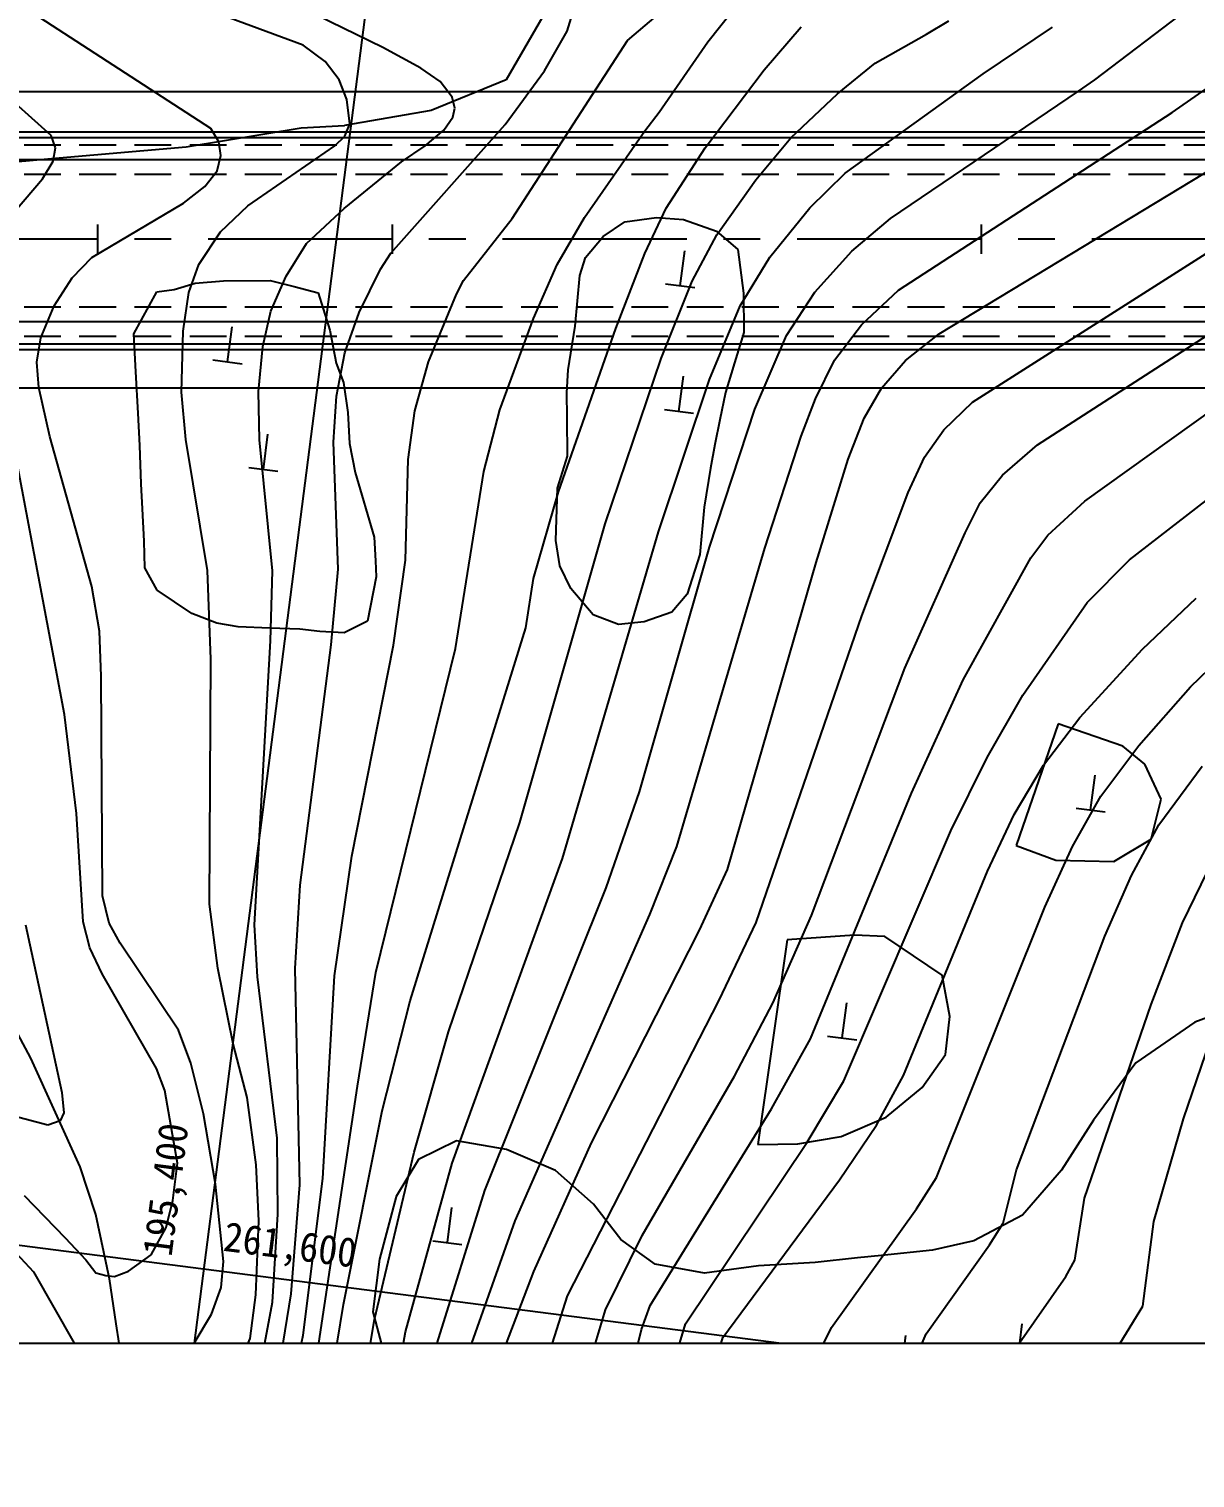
# Model space of a CAD drawing. Header units: millimetres. Extents: x 6886 to 7682, y 1103 to 1807.
# Drawn here: x 7348 to 7427.2, y 1390 to 1488.4 of the extents above; entities that cross this region are included whole.
import ezdxf
from ezdxf.xclip import XClip

# ---------------------------------------------------------------- set-up
doc = ezdxf.new("R2010")
doc.units = ezdxf.units.MM
doc.header["$LTSCALE"] = 10
doc.header["$MEASUREMENT"] = 0
doc.header["$XCLIPFRAME"] = 2
doc.linetypes.add('CENTER', pattern=[2, 1.25, -0.25, 0.25, -0.25])
doc.linetypes.add('HIDDEN', pattern=[0.375, 0.25, -0.125])
doc.layers.add('TX-PAPR', color=2, linetype='Continuous', plot=False)
doc.layers.add('TZ-BASE', color=253, linetype='Continuous')
doc.layers.add('TZ-CABL', color=4, linetype='Continuous')
doc.styles.add('HANA', font='GulimChe.ttf')
doc.linetypes.add('ZIGZAG', pattern='A,0.0001,-0.2,[131,ltypeshp.shx,S=0.2,R=0,X=-0.2,Y=0],-0.4,[131,ltypeshp.shx,S=0.2,R=180,X=0.2,Y=0],-0.2', length=0.8001)

# ---------------------------------------------------------------- blocks, each defined once
blk = doc.blocks.new('JD-GFJ6DDFJGD34XDGH')
at = {"layer": 'TZ-BASE'}
for p, q in [((373.571, -176.261), (418.709, 175)), ((393.953, 13.169, 150), (383.593, 17.012, 150)), ((387.684, 7.506, 149), (374.42, 16.12, 149)), ((410.724, 15.974, 150.131), (407.734, 10.812, 150.131)), ((411.875, 14.122, 152), (412.451, 15.968, 152)), ((421.439, 13.402, 154), (423.999, 16.629, 154)), ((399.366, 13.02, 151), (394.868, 15.218, 151)), ((415.972, 13.483, 153), (417.936, 15.15, 153)), ((436.291, 13.925, 156), (437.791, 14.817, 156)), ((447.707, 10.818, 158), (454.038, 15.62, 158)), ((376.854, 7.036, 148), (368.902, 14.153, 148)), ((410.344, 11.44, 152), (411.875, 14.122, 152)), ((425.267, 11.497, 155), (427.764, 14.413, 155)), ((432.8, 11.952, 156), (436.291, 13.925, 156)), ((440.138, 11.222, 157), (444.845, 14.392, 157)), ((395.439, 12.052, 150), (393.953, 13.169, 150)), ((401.952, 11.615, 151), (399.366, 13.02, 151)), ((408.149, 1.39, 153), (415.972, 13.483, 153)), ((418.132, 8.622, 154), (421.439, 13.402, 154)), ((396.408, 10.816, 150), (395.439, 12.052, 150)), ((430.23, 9.867, 156), (432.8, 11.952, 156)), ((403.249, 10.714, 151), (401.952, 11.615, 151)), ((407.671, 7.775, 152), (410.344, 11.44, 152)), ((421.249, 6.2, 155), (425.267, 11.497, 155)), ((430.761, 4.466, 157), (440.138, 11.222, 157)), ((452.957, 8.588, 159), (456.546, 11.088, 159)), ((700, 10), (80, 10)), ((396.925, 9.488, 150), (396.408, 10.816, 150)), ((407.734, 10.812, 150.131), (402.644, 8.736, 150.131)), ((404.072, 9.649, 151), (403.249, 10.714, 151)), ((427.074, 6.886, 156), (430.23, 9.867, 156)), ((433.83, 1.401, 158), (446.614, 10.043, 158)), ((446.614, 10.043, 158), (447.707, 10.818, 158)), ((397.131, 7.818, 150), (396.925, 9.488, 150)), ((404.257, 8.891, 151), (404.072, 9.649, 151)), ((404.123, 8.287, 151), (404.257, 8.891, 151)), ((402.644, 8.736, 150.131), (396.761, 7.705, 150.131)), ((403.501, 7.407, 151), (404.123, 8.287, 151)), ((417.156, 7.364, 154), (418.132, 8.622, 154)), ((434.376, -3.474, 159), (452.957, 8.588, 159)), ((80, 7.29), (700, 7.288)), ((377.129, 6.193, 148), (376.854, 7.036, 148)), ((386.012, 6.273, 150.131), (393.814, 7.548, 150.131)), ((388.237, 6.604, 149), (387.684, 7.506, 149)), ((393.814, 7.548, 150.131), (396.761, 7.705, 150.131)), ((396.107, 6.33, 150), (396.796, 6.983, 150)), ((396.796, 6.983, 150), (397.131, 7.818, 150)), ((399.899, -0.968, 152), (407.671, 7.775, 152)), ((402.233, 6.328, 151), (403.501, 7.407, 151)), ((413.068, 1.468, 154), (417.156, 7.364, 154)), ((80, 6.89), (700, 6.888)), ((376.861, 5.478, 150.131), (386.012, 6.273, 150.131)), ((376.973, 5.292, 148), (377.129, 6.193, 148)), ((388.367, 5.682, 149), (388.237, 6.604, 149)), ((390.205, 2.254, 150), (396.107, 6.33, 150)), ((400.625, 5.236, 151), (402.233, 6.328, 151)), ((418.604, 2.104, 155), (421.249, 6.2, 155)), ((424.699, 4.034, 156), (427.074, 6.886, 156)), ((437.152, -6.435, 160), (458.161, 6.291, 160)), ((371.012, 4.943, 150.131), (376.861, 5.478, 150.131)), ((376.266, 4.091, 148), (376.973, 5.292, 148)), ((388.113, 4.627, 149), (388.367, 5.682, 149)), ((396.747, 2.077, 151), (400.625, 5.236, 151)), ((372.787, 0.04, 148), (376.266, 4.091, 148)), ((387.288, 3.567, 149), (388.113, 4.627, 149)), ((422.051, 0.298, 156), (424.699, 4.034, 156)), ((428.367, 2.121, 157), (430.761, 4.466, 157)), ((385.834, 2.432, 149), (387.288, 3.567, 149)), ((439.417, -11.073, 161), (461.812, 3.194, 161)), ((379.602, -1.261, 149), (385.834, 2.432, 149)), ((388.347, 0.487, 150), (390.205, 2.254, 150)), ((394.184, -0.305, 151), (396.747, 2.077, 151)), ((417.146, -0.98, 155), (418.604, 2.104, 155)), ((425.641, -1.233, 157), (428.367, 2.121, 157)), ((380, 1), (380, -1)), ((400, 1), (400, -1)), ((404.85, -2.819, 153), (408.149, 1.39, 153)), ((411.214, -1.726, 154), (413.068, 1.468, 154)), ((414.324, 0.185, 154.717), (415.805, 1.162, 154.717)), ((415.805, 1.162, 154.717), (417.954, 1.458, 154.717)), ((417.954, 1.458, 154.717), (419.776, 1.319, 154.717)), ((419.776, 1.319, 154.717), (422.032, 0.538, 154.717)), ((431.207, -0.833, 158), (433.83, 1.401, 158)), ((440, 1), (440, -1)), ((386.864, -1.729, 150), (388.347, 0.487, 150)), ((413.134, -1.259, 154.717), (414.324, 0.185, 154.717)), ((420.361, -2.857, 156), (422.051, 0.298, 156)), ((422.032, 0.538, 154.717), (423.48, -0.718, 154.717)), ((443.827, -13.971, 162), (465.934, 0.322, 162)), ((392.801, -2.522, 151), (394.184, -0.305, 151)), ((399.208, -2.053, 152), (399.899, -0.968, 152)), ((415.179, -6.065, 155), (417.146, -0.98, 155)), ((419.562, -3.171, 154.7), (419.868, -0.791, 154.7)), ((423.48, -0.718, 154.717), (423.852, -3.68, 154.717)), ((428.694, -3.609, 158), (431.207, -0.833, 158)), ((378.27, -2.624, 149), (379.602, -1.261, 149)), ((386.189, -3.641, 150), (386.864, -1.729, 150)), ((409.6, -5.396, 154), (411.214, -1.726, 154)), ((412.748, -2.479, 154.717), (413.134, -1.259, 154.717)), ((423.638, -4.535, 157), (425.641, -1.233, 157)), ((377.052, -4.538, 149), (378.27, -2.624, 149)), ((386.614, -2.996, 148.547), (388.537, -2.829, 148.547)), ((388.537, -2.829, 148.547), (391.716, -2.813, 148.547)), ((391.716, -2.813, 148.547), (393.336, -3.211, 148.547)), ((391.755, -4.892, 151), (392.801, -2.522, 151)), ((397.752, -4.99, 152), (399.208, -2.053, 152)), ((404.372, -3.741, 153), (404.85, -2.819, 153)), ((412.428, -5.909, 154.717), (412.748, -2.479, 154.717)), ((418.26, -8.108, 156), (420.361, -2.857, 156)), ((382.447, -6.428, 148.547), (384.029, -3.581, 148.547)), ((384.029, -3.581, 148.547), (385.187, -3.421, 148.547)), ((385.187, -3.421, 148.547), (386.614, -2.996, 148.547)), ((385.806, -6.25, 150), (386.189, -3.641, 150)), ((393.336, -3.211, 148.547), (394.975, -3.658, 148.547)), ((394.975, -3.658, 148.547), (395.757, -6.182, 148.547)), ((402.465, -8.342, 153), (404.372, -3.741, 153)), ((418.571, -3.044, 154.7), (420.554, -3.299, 154.7)), ((423.852, -3.68, 154.717), (423.874, -6.343, 154.717)), ((426.771, -6.54, 158), (428.694, -3.609, 158)), ((431.872, -5.828, 159), (434.376, -3.474, 159)), ((376.136, -6.711, 149), (377.052, -4.538, 149)), ((391.208, -7.294, 151), (391.755, -4.892, 151)), ((421.555, -9.529, 157), (423.638, -4.535, 157)), ((377.739, -32.307, 148), (372.723, -5.661, 148)), ((396.777, -7.726, 152), (397.752, -4.99, 152)), ((407.313, -11.59, 154), (409.6, -5.396, 154)), ((430.047, -8.235, 159), (431.872, -5.828, 159)), ((375.869, -8.363, 149), (376.136, -6.711, 149)), ((382.583, -9.019, 148.547), (382.447, -6.428, 148.547)), ((385.703, -10.392, 150), (385.806, -6.25, 150)), ((388.825, -8.343, 151.491), (389.131, -5.962, 151.491)), ((395.757, -6.182, 148.547), (396.19, -8.44, 148.547)), ((411.299, -17.172, 155), (415.179, -6.065, 155)), ((411.951, -8.882, 154.717), (412.428, -5.909, 154.717)), ((423.874, -6.343, 154.717), (423.25, -8.408, 154.717)), ((424.636, -11.544, 158), (426.771, -6.54, 158)), ((434.847, -8.252, 160), (437.152, -6.435, 160)), ((80, -7.11), (700, -7.112)), ((80, -7.51), (700, -7.512)), ((390.925, -10.351, 151), (391.208, -7.294, 151)), ((396.212, -10.667, 152), (396.777, -7.726, 152)), ((375.996, -10.076, 149), (375.869, -8.363, 149)), ((387.833, -8.215, 151.491), (389.816, -8.47, 151.491)), ((396.19, -8.44, 148.547), (396.692, -9.747, 148.547)), ((401.545, -11.67, 153), (402.465, -8.342, 153)), ((414.457, -19.345, 156), (418.26, -8.108, 156)), ((423.25, -8.408, 154.717), (422.639, -10.421, 154.717)), ((428.738, -10.854, 159), (430.047, -8.235, 159)), ((433.224, -10.122, 160), (434.847, -8.252, 160)), ((382.745, -11.825, 148.547), (382.583, -9.019, 148.547)), ((396.692, -9.747, 148.547), (396.998, -11.779, 148.547)), ((411.85, -10.453, 154.717), (411.951, -8.882, 154.717)), ((418.078, -19.881, 157), (421.555, -9.529, 157)), ((419.475, -11.703, 155.233), (419.781, -9.322, 155.233)), ((80, -10.11), (700, -10.112)), ((376.753, -13.407, 149), (375.996, -10.076, 149)), ((385.984, -13.606, 150), (385.703, -10.392, 150)), ((390.985, -13.636, 151), (390.925, -10.351, 151)), ((396.007, -13.8, 152), (396.212, -10.667, 152)), ((411.888, -12.132, 154.717), (411.85, -10.453, 154.717)), ((422.639, -10.421, 154.717), (422.253, -12.273, 154.717)), ((432.054, -12.161, 160), (433.224, -10.122, 160)), ((396.998, -11.779, 148.547), (397.108, -13.888, 148.547)), ((401.093, -14.97, 153), (401.545, -11.67, 153)), ((406.232, -15.786, 154), (407.313, -11.59, 154)), ((418.484, -11.575, 155.233), (420.467, -11.83, 155.233)), ((421.547, -20.93, 158), (424.636, -11.544, 158)), ((427.782, -13.382, 159), (428.738, -10.854, 159)), ((437.455, -12.948, 161), (439.417, -11.073, 161)), ((447.027, -17.795, 163), (455.829, -11.52, 163)), ((382.86, -14.017, 148.547), (382.745, -11.825, 148.547)), ((411.908, -14.746, 154.717), (411.888, -12.132, 154.717)), ((422.253, -12.273, 154.717), (421.908, -13.956, 154.717)), ((430.968, -14.954, 160), (432.054, -12.161, 160)), ((379.608, -23.601, 149), (376.753, -13.407, 149)), ((387.464, -22.524, 150), (385.984, -13.606, 150)), ((391.871, -22.53, 151), (390.985, -13.636, 151)), ((391.255, -15.643, 151.557), (391.561, -13.263, 151.557)), ((425.308, -21.002, 159), (427.782, -13.382, 159)), ((436.15, -14.807, 161), (437.455, -12.948, 161)), ((382.963, -16.626, 148.547), (382.86, -14.017, 148.547)), ((396.339, -22.424, 152), (396.007, -13.8, 152)), ((397.108, -13.888, 148.547), (397.494, -15.866, 148.547)), ((411.222, -16.913, 154.717), (411.908, -14.746, 154.717)), ((421.908, -13.956, 154.717), (421.626, -15.57, 154.717)), ((441.448, -16.042, 162), (443.827, -13.971, 162)), ((390.263, -15.516, 151.557), (392.247, -15.77, 151.557)), ((400.898, -21.817, 153), (401.093, -14.97, 153)), ((421.626, -15.57, 154.717), (421.182, -18.224, 154.717)), ((428.787, -21.983, 160), (430.968, -14.954, 160)), ((435.045, -17.219, 161), (436.15, -14.807, 161)), ((383.053, -18.337, 148.547), (382.963, -16.626, 148.547)), ((397.494, -15.866, 148.547), (398.774, -20.262, 148.547)), ((404.304, -27.824, 154), (406.232, -15.786, 154)), ((439.938, -17.923, 162), (441.448, -16.042, 162)), ((450.07, -21.78, 164), (456.675, -16.664, 164)), ((409.603, -23.054, 155), (411.299, -17.172, 155)), ((411.108, -20.467, 154.717), (411.222, -16.913, 154.717)), ((431.883, -25.597, 161), (435.045, -17.219, 161)), ((383.151, -20.53, 148.547), (383.053, -18.337, 148.547)), ((421.182, -18.224, 154.717), (420.9, -21.437, 154.717)), ((438.902, -19.966, 162), (439.938, -17.923, 162)), ((444.526, -20.105, 163), (447.027, -17.795, 163)), ((408.672, -39.641, 156), (414.457, -19.345, 156)), ((383.213, -22.342, 148.547), (383.151, -20.53, 148.547)), ((398.774, -20.262, 148.547), (398.857, -21.857, 148.547)), ((411.381, -22.201, 154.717), (411.108, -20.467, 154.717)), ((411.555, -42.077, 157), (418.078, -19.881, 157)), ((434.812, -29.143, 162), (438.902, -19.966, 162)), ((443.366, -21.651, 163), (444.526, -20.105, 163)), ((416.801, -37.557, 158), (421.547, -20.93, 158)), ((419.335, -41.267, 159), (425.308, -21.002, 159)), ((420.9, -21.437, 154.717), (420.042, -24.129, 154.717)), ((438.78, -29.95, 163), (443.366, -21.651, 163)), ((384.04, -23.847, 148.547), (383.213, -22.342, 148.547)), ((387.687, -28.529, 150), (387.464, -22.524, 150)), ((391.728, -27.282, 151), (391.871, -22.53, 151)), ((395.866, -27.573, 152), (396.339, -22.424, 152)), ((398.857, -21.857, 148.547), (398.914, -22.936, 148.547)), ((400.084, -27.596, 153), (400.898, -21.817, 153)), ((412.129, -23.744, 154.717), (411.381, -22.201, 154.717)), ((422.76, -42.816, 160), (428.787, -21.983, 160)), ((447.198, -24.684, 164), (450.07, -21.78, 164)), ((380.117, -26.635, 149), (379.608, -23.601, 149)), ((398.914, -22.936, 148.547), (398.323, -25.964, 148.547)), ((409.068, -26.408, 155), (409.603, -23.054, 155)), ((386.389, -25.44, 148.547), (384.04, -23.847, 148.547)), ((413.654, -25.528, 154.717), (412.129, -23.744, 154.717)), ((420.042, -24.129, 154.717), (418.99, -25.35, 154.717)), ((450.962, -27.868, 165), (454.601, -24.394, 165)), ((388.104, -26.083, 148.547), (386.389, -25.44, 148.547)), ((415.371, -26.189, 154.717), (413.654, -25.528, 154.717)), ((418.99, -25.35, 154.717), (417.109, -25.998, 154.717)), ((442.828, -30.981, 164), (447.198, -24.684, 164)), ((389.55, -26.34, 148.547), (388.104, -26.083, 148.547)), ((391.703, -26.444, 148.547), (389.55, -26.34, 148.547)), ((393.738, -26.504, 148.547), (391.703, -26.444, 148.547)), ((395.095, -26.666, 148.547), (393.738, -26.504, 148.547)), ((398.323, -25.964, 148.547), (396.749, -26.746, 148.547)), ((401.231, -51.743, 155), (409.068, -26.408, 155)), ((417.109, -25.998, 154.717), (415.371, -26.189, 154.717)), ((424.714, -46.424, 161), (431.883, -25.597, 161)), ((380.237, -29.701, 149), (380.117, -26.635, 149)), ((390.645, -46.588, 151), (391.728, -27.282, 151)), ((396.749, -26.746, 148.547), (395.095, -26.666, 148.547)), ((454.218, -30.408, 166), (457.687, -27.039, 166)), ((387.589, -45.19, 150), (387.687, -28.529, 150)), ((393.754, -43.898, 152), (395.866, -27.573, 152)), ((397.271, -41.926, 153), (400.084, -27.596, 153)), ((398.895, -49.818, 154), (404.304, -27.824, 154)), ((446.704, -32.506, 165), (450.962, -27.868, 165)), ((428.485, -45.956, 162), (434.812, -29.143, 162)), ((80, -30.483), (700, -110.153)), ((380.339, -44.616, 149), (380.237, -29.701, 149)), ((435.276, -37.637, 163), (438.78, -29.95, 163)), ((450.706, -34.408, 166), (454.218, -30.408, 166)), ((440.394, -35.211, 164), (442.828, -30.981, 164)), ((378.565, -39.022, 148), (377.739, -32.307, 148)), ((445.216, -32.94, 166.267), (442.369, -41.196, 166.267)), ((444.239, -35.746, 165), (446.704, -32.506, 165)), ((449.614, -34.44, 166.267), (445.216, -32.94, 166.267)), ((448.129, -37.84, 166), (450.706, -34.408, 166)), ((451.113, -35.661, 166.267), (449.614, -34.44, 166.267)), ((437.947, -40.21, 164), (440.394, -35.211, 164)), ((442.231, -39.097, 165), (444.239, -35.746, 165)), ((447.428, -38.792, 166.75), (447.734, -36.412, 166.75)), ((452.224, -38.053, 166.267), (451.113, -35.661, 166.267)), ((452.05, -39.801, 167), (455.007, -35.818, 167)), ((414.525, -44.069, 158), (416.801, -37.557, 158)), ((428.398, -54.321, 163), (435.276, -37.637, 163)), ((446.191, -41.271, 166), (448.129, -37.84, 166)), ((451.534, -40.776, 166.267), (452.224, -38.053, 166.267)), ((379.021, -46.39, 148), (378.565, -39.022, 148)), ((440.417, -42.949, 165), (442.231, -39.097, 165)), ((446.436, -38.665, 166.75), (448.42, -38.92, 166.75)), ((403.836, -53.863, 156), (408.672, -39.641, 156)), ((430.679, -57.193, 164), (437.947, -40.21, 164)), ((450.198, -43.233, 167), (452.05, -39.801, 167)), ((417.508, -45.878, 159), (419.335, -41.267, 159)), ((442.369, -41.196, 166.267), (445.056, -42.187, 166.267)), ((444.321, -45.378, 166), (446.191, -41.271, 166)), ((448.997, -42.294, 166.267), (451.534, -40.776, 166.267)), ((396.092, -50.058, 153), (397.271, -41.926, 153)), ((404.07, -62.773, 157), (411.555, -42.077, 157)), ((445.056, -42.187, 166.267), (448.997, -42.294, 166.267)), ((453.659, -46.451, 168), (455.762, -42.133, 168)), ((420.864, -46.942, 160), (422.76, -42.816, 160)), ((434.726, -56.82, 165), (440.417, -42.949, 165)), ((448.404, -47.366, 167), (450.198, -43.233, 167)), ((393.417, -49.545, 152), (393.754, -43.898, 152)), ((406.287, -64.644, 158), (414.525, -44.069, 158)), ((380.772, -46.469, 149), (380.339, -44.616, 149)), ((388.153, -49.533, 150), (387.589, -45.19, 150)), ((408.341, -66.699, 159), (417.508, -45.878, 159)), ((425.85, -51.91, 162), (428.485, -45.956, 162)), ((436.961, -63.755, 166), (444.321, -45.378, 166)), ((375.105, -46.585, 147), (377.559, -57.981, 147)), ((379.466, -48.155, 148), (379.021, -46.39, 148)), ((381.527, -47.827, 149), (380.772, -46.469, 149)), ((390.859, -50.115, 151), (390.645, -46.588, 151)), ((413.539, -61.407, 160), (420.864, -46.942, 160)), ((422.212, -51.698, 161), (424.714, -46.424, 161)), ((451.536, -52.005, 168), (453.659, -46.451, 168)), ((380.304, -49.917, 148), (379.466, -48.155, 148)), ((385.489, -53.752, 149), (381.527, -47.827, 149)), ((426.817, -47.608, 162.221), (424.837, -61.504, 162.221)), ((431.387, -47.298, 162.221), (426.817, -47.608, 162.221)), ((433.459, -47.389, 162.221), (431.387, -47.298, 162.221)), ((437.35, -50, 162.221), (433.459, -47.389, 162.221)), ((442.397, -63.23, 167), (448.404, -47.366, 167)), ((384.002, -56.338, 148), (380.304, -49.917, 148)), ((389.198, -54.672, 150), (388.153, -49.533, 150)), ((392.193, -61.082, 151), (390.859, -50.115, 151)), ((393.741, -64.244, 152), (393.417, -49.545, 152)), ((395.287, -63.821, 153), (396.092, -50.058, 153)), ((397.653, -57.546, 154), (398.895, -49.818, 154)), ((437.866, -52.808, 162.221), (437.35, -50, 162.221)), ((453.745, -59.776, 169), (456.736, -50.961, 169)), ((375.454, -55.634, 146.254), (373.163, -51.353, 146.254)), ((399.329, -59.222, 155), (401.231, -51.743, 155)), ((411.913, -71.788, 161), (422.212, -51.698, 161)), ((423.242, -56.858, 162), (425.85, -51.91, 162)), ((430.561, -54.27, 162.7), (430.867, -51.889, 162.7)), ((447.019, -65.154, 168), (451.536, -52.005, 168)), ((459.794, -51.226, 172.529), (454.496, -53.209, 172.529)), ((437.57, -55.391, 162.221), (437.866, -52.808, 162.221)), ((386.336, -55.988, 149), (385.489, -53.752, 149)), ((401.487, -62.039, 156), (403.836, -53.863, 156)), ((454.496, -53.209, 172.529), (450.49, -55.955, 172.529)), ((390.157, -58.311, 150), (389.198, -54.672, 150)), ((425.749, -59.08, 163), (428.398, -54.321, 163)), ((429.57, -54.142, 162.7), (431.553, -54.397, 162.7)), ((378.82, -63.015, 146.254), (375.454, -55.634, 146.254)), ((387.19, -59.434, 149), (386.336, -55.988, 149)), ((435.988, -57.627, 162.221), (437.57, -55.391, 162.221)), ((450.49, -55.955, 172.529), (447.629, -59.86, 172.529)), ((384.558, -57.834, 148), (384.002, -56.338, 148)), ((416.966, -67.683, 162), (423.242, -56.858, 162)), ((432.884, -60.186, 165), (434.726, -56.82, 165)), ((377.559, -57.981, 147), (377.701, -59.369, 147)), ((385.422, -62.768, 148), (384.558, -57.834, 148)), ((394.208, -80.318, 154), (397.653, -57.546, 154)), ((428.171, -61.347, 164), (430.679, -57.193, 164)), ((433.544, -59.658, 162.221), (435.988, -57.627, 162.221)), ((376.629, -60.189, 147), (371.779, -58.921, 147)), ((390.771, -62.887, 150), (390.157, -58.311, 150)), ((377.448, -59.895, 147), (376.629, -60.189, 147)), ((377.701, -59.369, 147), (377.448, -59.895, 147)), ((388.004, -64.193, 149), (387.19, -59.434, 149)), ((396.694, -72.369, 155), (399.329, -59.222, 155)), ((417.519, -72.455, 163), (425.749, -59.08, 163)), ((430.479, -60.971, 162.221), (433.544, -59.658, 162.221)), ((447.629, -59.86, 172.529), (445.441, -63.244, 172.529)), ((451.717, -66.745, 169), (453.745, -59.776, 169)), ((427.554, -61.46, 162.221), (430.479, -60.971, 162.221)), ((430.377, -63.913, 165), (432.884, -60.186, 165)), ((392.242, -66.232, 151), (392.193, -61.082, 151)), ((404.363, -61.258, 172.529), (401.779, -62.529, 172.529)), ((407.762, -61.844, 172.529), (404.363, -61.258, 172.529)), ((411.091, -63.285, 172.529), (407.762, -61.844, 172.529)), ((409.614, -70.133, 160), (413.539, -61.407, 160)), ((419.926, -73.698, 164), (428.171, -61.347, 164)), ((424.837, -61.504, 162.221), (427.554, -61.46, 162.221)), ((385.095, -65.314, 148), (385.422, -62.768, 148)), ((390.955, -66.695, 150), (390.771, -62.887, 150)), ((398.803, -73.387, 156), (401.487, -62.039, 156)), ((401.779, -62.529, 172.529), (400.262, -65.044, 172.529)), ((400.907, -74.227, 157), (404.07, -62.773, 157)), ((379.868, -66.259, 146.254), (378.82, -63.015, 146.254)), ((393.945, -74.455, 153), (395.287, -63.821, 153)), ((413.664, -65.566, 172.529), (411.091, -63.285, 172.529)), ((422.459, -74.625, 165), (430.377, -63.913, 165)), ((435.613, -65.876, 166), (436.961, -63.755, 166)), ((441.493, -66.855, 167), (442.397, -63.23, 167)), ((445.441, -63.244, 172.529), (442.802, -66.303, 172.529)), ((375.011, -64.969, 148), (377.798, -67.86, 148)), ((388.548, -69.451, 149), (388.004, -64.193, 149)), ((393.146, -71.644, 152), (393.741, -64.244, 152)), ((402.889, -75.514, 158), (406.287, -64.644, 158)), ((384.66, -67.149, 148), (385.095, -65.314, 148)), ((400.262, -65.044, 172.529), (399.137, -69.289, 172.529)), ((403.746, -68.177, 157.575), (404.052, -65.797, 157.575)), ((415.525, -67.968, 172.529), (413.664, -65.566, 172.529)), ((429.844, -73.946, 166), (435.613, -65.876, 166)), ((446.353, -69.365, 168), (447.019, -65.154, 168)), ((380.805, -70.625, 146.254), (379.868, -66.259, 146.254)), ((390.731, -71.712, 150), (390.955, -66.695, 150)), ((391.87, -72.224, 151), (392.242, -66.232, 151)), ((405.053, -75.98, 159), (408.341, -66.699, 159)), ((442.802, -66.303, 172.529), (439.493, -68.063, 172.529)), ((440.567, -68.326, 167), (441.493, -66.855, 167)), ((450.982, -72.492, 169), (451.717, -66.745, 169)), ((377.798, -67.86, 148), (379.202, -69.334, 148)), ((383.624, -69.007, 148), (384.66, -67.149, 148)), ((414.481, -72.733, 162), (416.966, -67.683, 162)), ((373.874, -68.261, 149), (375.649, -70.166, 149)), ((402.754, -68.05, 157.575), (404.738, -68.305, 157.575)), ((417.849, -69.646, 172.529), (415.525, -67.968, 172.529)), ((436.691, -68.678, 172.529), (433.226, -69.046, 172.529)), ((436.267, -74.367, 167), (440.567, -68.326, 167)), ((439.493, -68.063, 172.529), (436.691, -68.678, 172.529)), ((379.202, -69.334, 148), (379.885, -70.218, 148)), ((382.09, -70.104, 148), (383.624, -69.007, 148)), ((388.391, -71.232, 149), (388.548, -69.451, 149)), ((399.137, -69.289, 172.529), (398.676, -72.866, 172.529)), ((421.216, -70.251, 172.529), (417.849, -69.646, 172.529)), ((424.875, -69.756, 172.529), (421.216, -70.251, 172.529)), ((428.732, -69.535, 172.529), (424.875, -69.756, 172.529)), ((431.599, -69.199, 172.529), (428.732, -69.535, 172.529)), ((433.226, -69.046, 172.529), (431.599, -69.199, 172.529)), ((445.735, -70.474, 168), (446.353, -69.365, 168)), ((375.649, -70.166, 149), (379.43, -76.772, 149)), ((379.885, -70.218, 148), (380.558, -70.404, 148)), ((380.558, -70.404, 148), (381.145, -70.48, 148)), ((381.261, -73.694, 146.254), (380.805, -70.625, 146.254)), ((381.145, -70.48, 148), (382.09, -70.104, 148)), ((407.12, -76.685, 160), (409.614, -70.133, 160)), ((442.602, -74.973, 168), (445.735, -70.474, 168)), ((387.729, -73.046, 149), (388.391, -71.232, 149)), ((390.348, -74.69, 150), (390.731, -71.712, 150)), ((392.479, -75.726, 152), (393.146, -71.644, 152)), ((409.932, -77.956, 161), (411.913, -71.788, 161)), ((391.194, -75.84, 151), (391.87, -72.224, 151)), ((395.678, -78.724, 155), (396.694, -72.369, 155)), ((413.084, -77.446, 162), (414.481, -72.733, 162)), ((416.936, -74.075, 163), (417.519, -72.455, 163)), ((449.268, -75.273, 169), (450.982, -72.492, 169)), ((381.683, -76.473, 146.254), (381.261, -73.694, 146.254)), ((386.51, -75.082, 149), (387.729, -73.046, 149)), ((397.82, -79.181, 156), (398.803, -73.387, 156)), ((398.676, -72.866, 172.529), (399.526, -75.989, 172.529)), ((419.526, -74.977, 164), (419.926, -73.698, 164)), ((442.476, -76.078, 167.123), (442.782, -73.698, 167.123)), ((389.324, -77.417, 150), (390.348, -74.69, 150)), ((392.822, -79.91, 153), (393.945, -74.455, 153)), ((399.954, -79.426, 157), (400.907, -74.227, 157)), ((416.057, -77.702, 163), (416.936, -74.075, 163)), ((422.003, -76.087, 165), (422.459, -74.625, 165)), ((428.877, -75.875, 166), (429.844, -73.946, 166)), ((434.574, -76.875, 166.707), (434.88, -74.494, 166.707)), ((435.651, -75.773, 167), (436.267, -74.367, 167)), ((419.015, -77.862, 164), (419.526, -74.977, 164)), ((442.446, -75.829, 168), (442.602, -74.973, 168))]:
    blk.add_line(p, q, dxfattribs=at)
at = {"layer": 'TZ-BASE', "linetype": 'CENTER', "flags": 128}
blk.add_lwpolyline([(700, 0), (80, 0), (0, 0)], dxfattribs=at)
at = {"layer": 'TZ-BASE', "style": 'HANA'}
for s, rotation, p in [('195,400', 82.67756, (385.017, -69.175, 275)), ('261,600', 352.67756, (388.464, -68.722, 275))]:
    blk.add_text(s, height=2, rotation=rotation, dxfattribs=at).set_placement(p)

msp = doc.modelspace()

# ---------------------------------------------------------------- linework, layer by layer
at = {"layer": 'TX-PAPR', "flags": 128}
msp.add_lwpolyline([(7672.651, 1549.176), (6972.651, 1549.176), (6972.651, 1399.176), (7672.651, 1399.176)], close=True, dxfattribs=at)
at = {"layer": 'TZ-CABL', "linetype": 'HIDDEN'}
for points in [[(6972.651, 1480.575), (7672.651, 1480.575)], [(6972.651, 1479.575), (7672.651, 1479.575)], [(6972.651, 1478.575), (7672.651, 1478.575)], [(6972.651, 1469.575), (7672.651, 1469.575)], [(6972.651, 1468.575), (7672.651, 1468.575)], [(6972.651, 1467.575), (7672.651, 1467.575)]]:
    msp.add_lwpolyline(points, dxfattribs=at)
at = {"layer": 'TZ-CABL', "linetype": 'ZIGZAG', "ltscale": 0.5}
for points in [[(6972.651, 1479.575), (7672.651, 1479.575)], [(6972.651, 1468.575), (7672.651, 1468.575)]]:
    msp.add_lwpolyline(points, dxfattribs=at)

# ---------------------------------------------------------------- block references
at = {"layer": 'TZ-BASE'}
ref = msp.add_blockref('JD-GFJ6DDFJGD34XDGH', (6972.651, 1474.176), dxfattribs=at)
XClip(ref).set_block_clipping_path([(-0.0000000017, -75.0000000122), (700.0000000016, 75.0000000037)])

doc.saveas('drawing.dxf')
